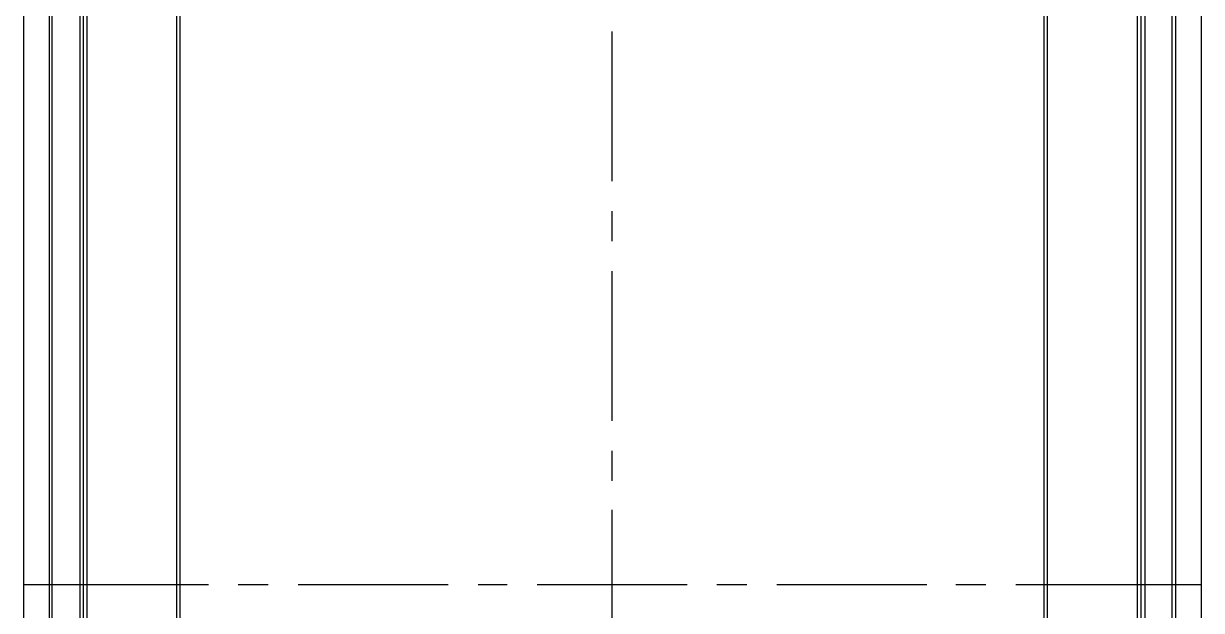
# Model space of a CAD drawing. Header units: millimetres. Extents: x 9 to 367, y 9 to 251.
# Drawn here: x 229.6 to 289.5, y 168.5 to 198.4 of the extents above; entities that cross this region are included whole.
import ezdxf

# ---------------------------------------------------------------- set-up
doc = ezdxf.new("R2010")
doc.units = ezdxf.units.MM
doc.layers.add('图层 1', color=7, linetype='Continuous')

msp = doc.modelspace()

# ---------------------------------------------------------------- linework, layer by layer
at = {"layer": '图层 1', "color": 7, "lineweight": 25}
for points in [[(229.615965, 222.503894), (229.615965, 117.051561)], [(230.928192, 117.051596), (230.928192, 222.503929)], [(231.055333, 222.503894), (231.055333, 117.051561)], [(232.494667, 117.30549), (232.494667, 222.249824)], [(286.638824, 222.25), (286.638824, 117.305667)], [(288.036176, 117.051596), (288.036176, 222.503929)], [(288.205333, 222.503894), (288.205333, 117.051561)], [(289.517561, 117.051596), (289.517561, 222.503929)], [(232.663824, 117.64451), (232.663824, 221.953843)], [(232.833333, 221.953737), (232.833333, 117.644404)], [(286.257824, 117.64451), (286.257824, 221.953843)], [(286.427298, 221.953737), (286.427298, 117.644404)], [(237.405333, 140.631369), (237.405333, 198.924369)], [(237.57449, 140.673596), (237.57449, 198.881929)], [(281.516667, 140.673596), (281.516667, 198.881929)], [(281.686176, 140.631369), (281.686176, 198.924369)]]:
    msp.add_lwpolyline(points, dxfattribs=at)
at = {"layer": '图层 1', "color": 1, "lineweight": 25}
for points in [[(259.545561, 190.330667), (259.545561, 197.950667)], [(259.545561, 187.282631), (259.545561, 188.806631)], [(259.545561, 178.138667), (259.545561, 185.758667)], [(259.545561, 175.090596), (259.545561, 176.614596)], [(259.545561, 165.989), (259.545561, 173.609)], [(229.615965, 169.798929), (239.013965, 169.798929)], [(240.537929, 169.798929), (242.061929, 169.798929)], [(243.586176, 169.798929), (251.206176, 169.798929)], [(252.730141, 169.798929), (254.211455, 169.798929)], [(255.735631, 169.798929), (263.355631, 169.798929)], [(264.879596, 169.798929), (266.403596, 169.798929)], [(267.927843, 169.798929), (275.547843, 169.798929)], [(277.029439, 169.798929), (278.553086, 169.798929)], [(280.077298, 169.798929), (289.517631, 169.798929)]]:
    msp.add_lwpolyline(points, dxfattribs=at)

doc.saveas('drawing.dxf')
